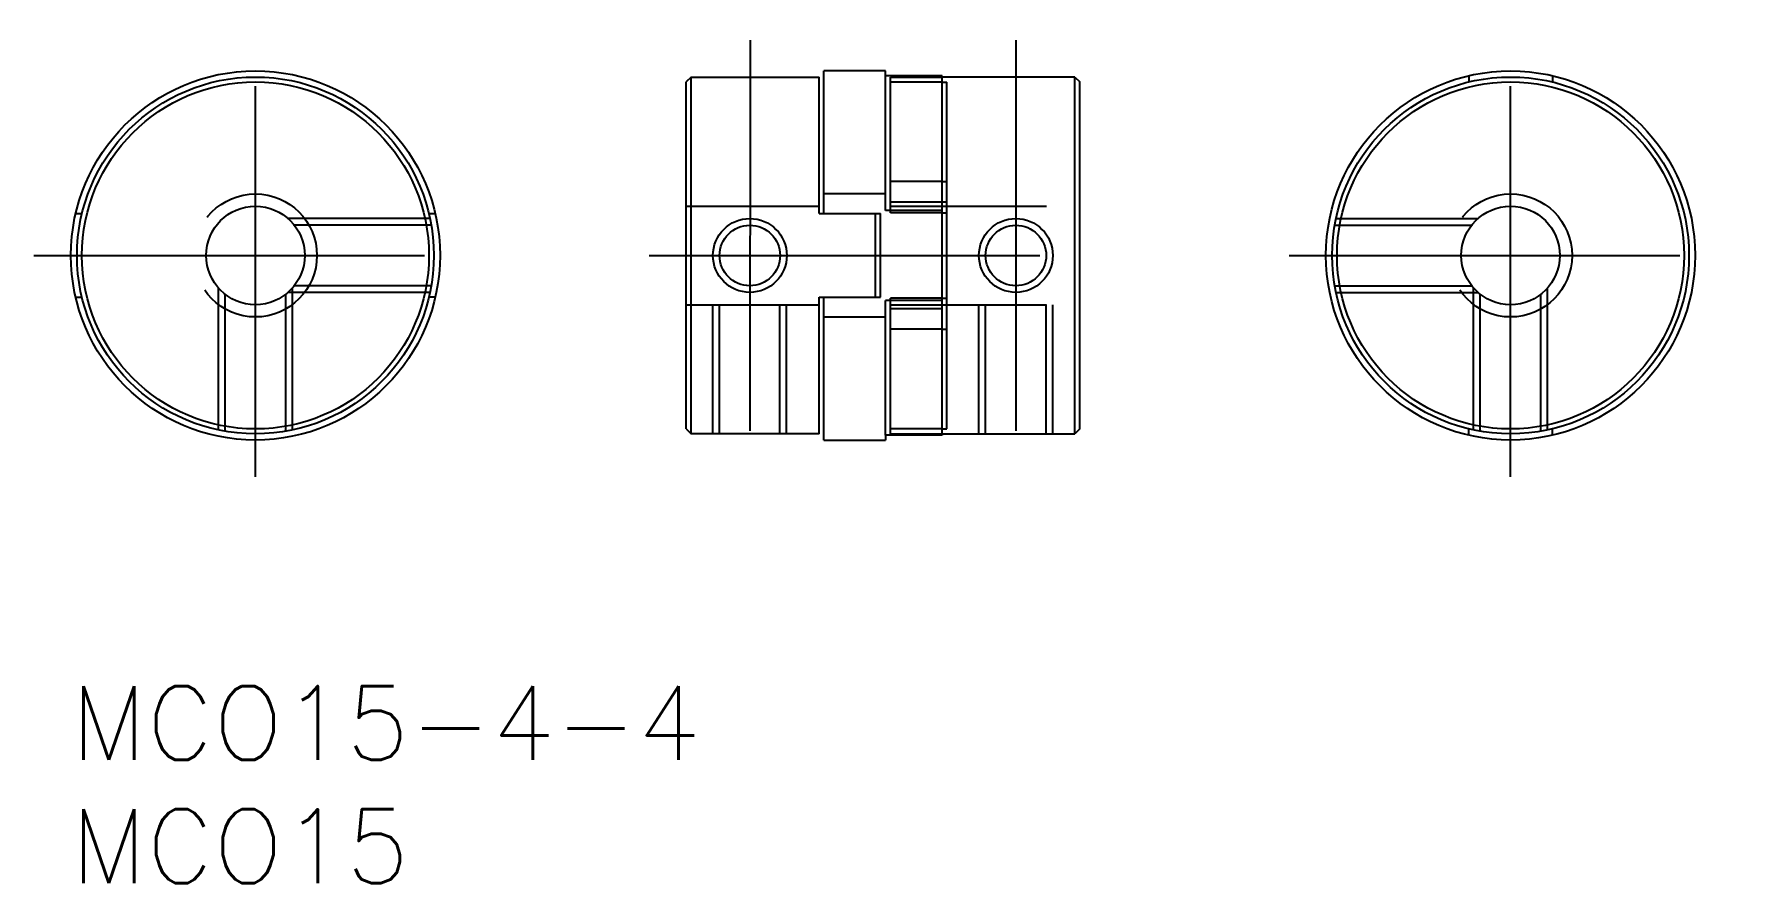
# Model space of a CAD drawing. Extents: x -1.5 to 67.5, y -8 to 26.5.
import ezdxf

# ---------------------------------------------------------------- set-up
doc = ezdxf.new("R2010")
doc.units = 0
doc.header["$LTSCALE"] = 0.5
doc.linetypes.add('CENTER', pattern=[50.8, 31.75, -6.35, 6.35, -6.35])
doc.linetypes.add('DASHED', pattern=[19.05, 12.7, -6.35])
for name, color, linetype in [('MSM_CENTER', 1, 'CENTER'), ('MSM_CONTINUOUS', 7, 'CONTINUOUS'), ('MSM_DASHED', 4, 'DASHED'), ('MSM_NARROW', 5, 'CONTINUOUS'), ('MSM_PART_NUMBER', 7, 'CONTINUOUS')]:
    doc.layers.add(name, color=color, linetype=linetype)
doc.styles.get("Standard").update_dxf_attribs({"font": 'txt.shx', "height": 1.5, "bigfont": 'bigfont.shx'})

# ---------------------------------------------------------------- blocks, each defined once
blk = doc.blocks.new('*U11')
at = {"layer": 'MSM_PART_NUMBER'}
blk.add_text('MCO15-4-4', height=3, dxfattribs=at).set_placement((0, -3))
blk = doc.blocks.new('*U12')
at = {"layer": 'MSM_PART_NUMBER'}
blk.add_text('MCO15', height=3, dxfattribs=at).set_placement((0, -8))

msp = doc.modelspace()

# ---------------------------------------------------------------- linework, layer by layer
at = {"layer": 'MSM_CENTER'}
for p, q in [((7.5, 8.5), (7.5, 26.5)), ((27.599, 26.25), (27.582, 8.75)), ((38.4, 26.25), (38.4, 8.75)), ((58.5, 8.5), (58.5, 26.5)), ((-1.5, 17.5), (16.5, 17.5)), ((23.5, 17.5), (42.5, 17.5)), ((49.5, 17.5), (67.5, 17.5))]:
    msp.add_line(p, q, dxfattribs=at)
at = {"layer": 'MSM_CONTINUOUS'}
for p, q in [((33.1, 25), (30.6, 25)), ((30.6, 19.2), (30.6, 25)), ((33.1, 24.805), (33.1, 25)), ((25.2, 24.75), (25, 24.55)), ((25, 10.45), (25, 24.55)), ((25.2, 24.75), (30.4, 24.75)), ((25.2, 10.25), (25.2, 24.75)), ((30.4, 19.2), (30.4, 24.75)), ((35.4, 24.805), (33.1, 24.805)), ((35.4, 10.25), (35.4, 24.805)), ((40.8, 24.75), (35.4, 24.75)), ((35.4, 24.548), (35.6, 24.548)), ((35.6, 10.452), (35.6, 24.548)), ((40.8, 24.75), (41, 24.55)), ((40.8, 10.25), (40.8, 24.75)), ((41, 10.45), (41, 24.55)), ((56.8, 24.805), (56.8, 24.548)), ((60.2, 24.805), (60.2, 24.548)), ((35.4, 20.5), (35.6, 20.5)), ((0.195, 19.2), (0.452, 19.2)), ((14.548, 19.2), (14.805, 19.2)), ((30.4, 19.2), (32.9, 19.2)), ((32.7, 15.8), (32.7, 19.2)), ((32.9, 15.8), (32.9, 19.2)), ((35.4, 19.232), (35.6, 19.232)), ((0.195, 15.8), (0.452, 15.8)), ((14.805, 15.8), (14.548, 15.8)), ((30.4, 10.25), (30.4, 15.8)), ((30.4, 15.8), (32.9, 15.8)), ((30.6, 10), (30.6, 15.8)), ((35.4, 15.768), (35.6, 15.768)), ((35.4, 14.5), (35.6, 14.5)), ((25, 10.45), (25.2, 10.25)), ((35.4, 10.452), (35.6, 10.452)), ((41, 10.45), (40.8, 10.25)), ((56.8, 10.195), (56.8, 10.452)), ((60.2, 10.195), (60.2, 10.452)), ((30.4, 10.25), (25.2, 10.25)), ((30.6, 10), (33.1, 10)), ((35.4, 10.195), (33.1, 10.195)), ((33.1, 10.195), (33.1, 10)), ((35.4, 10.25), (40.8, 10.25)), ((35.4, 10.25), (35.4, 10.195))]:
    msp.add_line(p, q, dxfattribs=at)
for centre, radius in [((7.5, 17.5), 7.5), ((58.5, 17.5), 7.5), ((7.5, 17.5), 7.25), ((7.5, 17.5), 7.05), ((58.5, 17.5), 7.25), ((58.5, 17.5), 7.05), ((7.5, 17.5), 2), ((58.5, 17.5), 2), ((27.59, 17.5), 1.23), ((38.4, 17.5), 1.23)]:
    msp.add_circle(centre, radius, dxfattribs=at)
at = {"layer": 'MSM_DASHED'}
for p, q in [((33.1, 19.333), (33.1, 24.805)), ((33.3, 24.75), (35.4, 24.75)), ((33.3, 19.232), (33.3, 24.75)), ((35.4, 24.548), (33.3, 24.548)), ((35.4, 20.5), (33.3, 20.5)), ((25, 19.5), (30.4, 19.5)), ((33.1, 20), (30.6, 20)), ((35.4, 19.333), (33.1, 19.333)), ((35.6, 19.67), (33.3, 19.67)), ((33.3, 19.5), (41, 19.5)), ((14.593, 19), (8.823, 19)), ((14.645, 18.729), (9.077, 18.729)), ((35.4, 19.232), (33.3, 19.232)), ((51.355, 18.729), (56.923, 18.729)), ((51.407, 19), (57.177, 19)), ((6, 10.407), (6, 16.177)), ((6.27, 10.355), (6.27, 15.923)), ((8.73, 10.355), (8.73, 15.923)), ((14.593, 16), (8.823, 16)), ((9, 10.407), (9, 16.177)), ((14.645, 16.27), (9.077, 16.27)), ((51.355, 16.27), (56.923, 16.27)), ((51.407, 16), (57.177, 16)), ((57, 10.407), (57, 16.177)), ((57.27, 10.355), (57.27, 15.923)), ((59.73, 10.355), (59.73, 15.923)), ((60, 10.407), (60, 16.177)), ((25, 15.5), (30.4, 15.5)), ((26.084, 10.25), (26.084, 15.5)), ((26.354, 10.25), (26.354, 15.5)), ((28.813, 10.25), (28.813, 15.5)), ((29.084, 10.25), (29.084, 15.5)), ((33.1, 10.195), (33.1, 15.667)), ((35.4, 15.667), (33.1, 15.667)), ((33.3, 10.25), (33.3, 15.768)), ((35.4, 15.768), (33.3, 15.768)), ((33.3, 15.5), (41, 15.5)), ((35.4, 15.33), (33.3, 15.33)), ((36.9, 10.25), (36.9, 15.5)), ((37.171, 10.25), (37.171, 15.5)), ((39.63, 10.25), (39.63, 15.5)), ((39.9, 10.25), (39.9, 15.5)), ((30.6, 15), (33.1, 15)), ((35.4, 14.5), (33.3, 14.5)), ((35.4, 10.452), (33.3, 10.452)), ((33.3, 10.25), (35.4, 10.25))]:
    msp.add_line(p, q, dxfattribs=at)
for centre in [(7.5, 17.5), (58.5, 17.5)]:
    msp.add_circle(centre, 2.5, dxfattribs=at)
at = {"layer": 'MSM_NARROW'}
for centre in [(27.59, 17.5), (38.4, 17.5)]:
    msp.add_circle(centre, 1.5, dxfattribs=at)

# ---------------------------------------------------------------- block references
at = {"layer": 'MSM_CONTINUOUS'}
for name in ['*U11', '*U12']:
    msp.add_blockref(name, (0, 0), dxfattribs=at)

doc.saveas('drawing.dxf')
